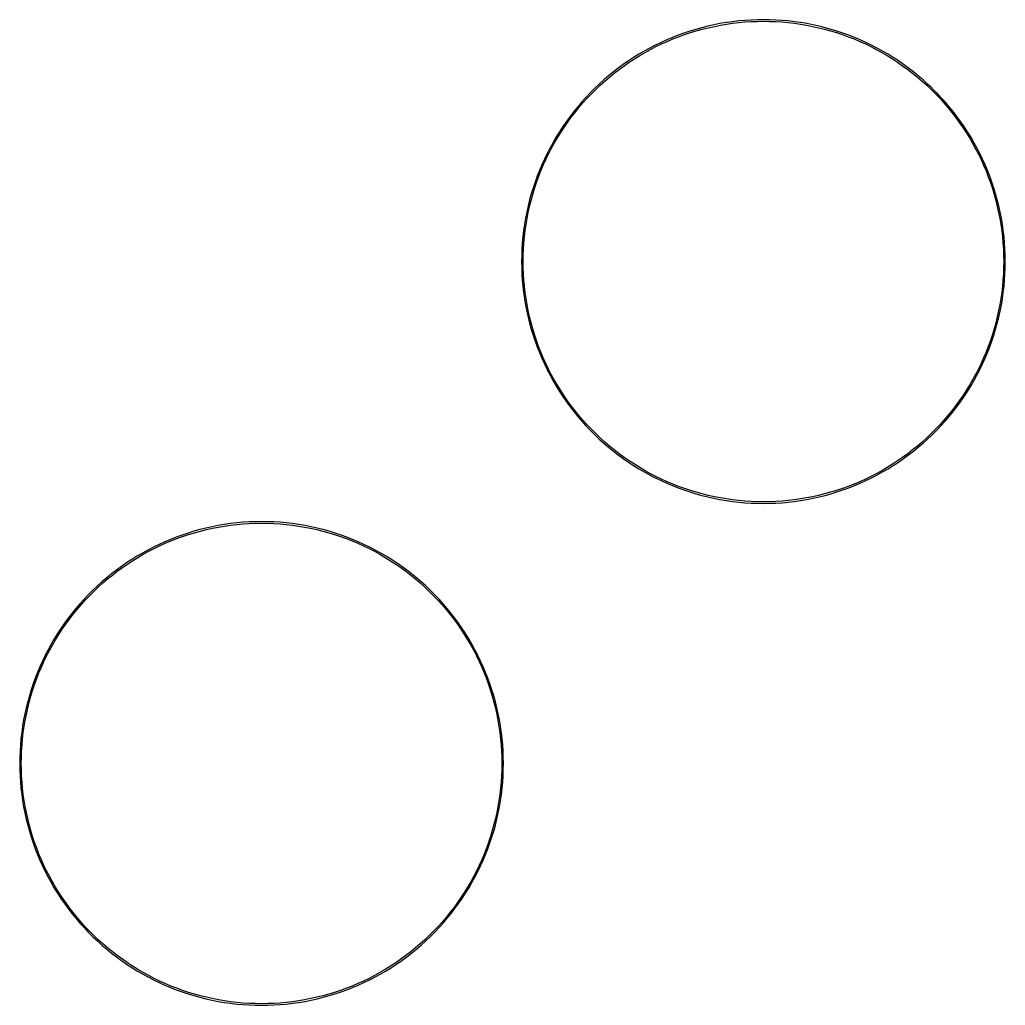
# Model space of a CAD drawing. Extents: x 5 to 45, y 9 to 138.
# Drawn here: x 31.41 to 37.65, y 53.65 to 59.88 of the extents above; entities that cross this region are included whole.
import ezdxf

# ---------------------------------------------------------------- set-up
doc = ezdxf.new("R2010")
doc.units = 0

msp = doc.modelspace()

# ---------------------------------------------------------------- linework, layer by layer
at = {"color": 34, "true_color": 0x008000}
for points in [[(36.07612, 59.88342, 0), (36.03701, 59.88189, 0), (35.99789, 59.87935, 0), (35.95877, 59.8758, 0), (35.91966, 59.87122, 0), (35.8808, 59.86564, 0), (35.87927, 59.86539, 0), (35.84066, 59.85904, 0), (35.80205, 59.85142, 0), (35.7637, 59.84279, 0), (35.7256, 59.83339, 0), (35.68775, 59.82298, 0), (35.65016, 59.81155, 0), (35.61282, 59.7991, 0), (35.57598, 59.78564, 0), (35.5394, 59.77141, 0), (35.50334, 59.75617, 0), (35.46752, 59.73992, 0), (35.43222, 59.7229, 0), (35.43085, 59.7222, 0), (35.39579, 59.70416, 0), (35.3615, 59.68511, 0), (35.32747, 59.6653, 0), (35.29419, 59.64473, 0), (35.26117, 59.62314, 0), (35.22892, 59.60078, 0), (35.19717, 59.57767, 0), (35.16617, 59.55379, 0), (35.1357, 59.5289, 0), (35.10573, 59.5035, 0), (35.07677, 59.47709, 0), (35.04831, 59.45016, 0), (35.01929, 59.42113, 0), (34.99236, 59.39268, 0), (34.96595, 59.36372, 0), (34.94055, 59.33375, 0), (34.91565, 59.30327, 0), (34.89177, 59.27228, 0), (34.86866, 59.24053, 0), (34.84631, 59.20827, 0), (34.82472, 59.17525, 0), (34.80415, 59.14198, 0), (34.78434, 59.10794, 0), (34.76529, 59.07365, 0), (34.76458, 59.07227, 0), (34.74725, 59.0386, 0), (34.74655, 59.03722, 0), (34.72952, 59.00192, 0), (34.71327, 58.9661, 0), (34.69803, 58.93003, 0), (34.68381, 58.89346, 0), (34.67035, 58.85663, 0), (34.6579, 58.81929, 0), (34.64647, 58.7817, 0), (34.63606, 58.74385, 0), (34.62666, 58.70575, 0), (34.61802, 58.6674, 0), (34.6104, 58.62879, 0), (34.60405, 58.59018, 0), (34.60381, 58.58865, 0), (34.59822, 58.54979, 0), (34.59364, 58.51067, 0), (34.5901, 58.47156, 0), (34.58756, 58.43244, 0), (34.58603, 58.39333, 0), (34.58552, 58.35396, 0), (34.58603, 58.31459, 0), (34.58756, 58.27547, 0), (34.5901, 58.23635, 0), (34.59364, 58.19724, 0), (34.59822, 58.15812, 0), (34.60381, 58.11926, 0), (34.60405, 58.11773, 0), (34.6104, 58.07912, 0), (34.61802, 58.04051, 0), (34.62666, 58.00216, 0), (34.63606, 57.96406, 0), (34.64647, 57.92621, 0), (34.6579, 57.88862, 0), (34.67035, 57.85128, 0), (34.68381, 57.81445, 0), (34.69803, 57.77788, 0), (34.71327, 57.74181, 0), (34.72952, 57.70599, 0), (34.74655, 57.67069, 0), (34.74725, 57.66931, 0), (34.76529, 57.63426, 0), (34.78434, 57.59997, 0), (34.80415, 57.56593, 0), (34.82472, 57.53266, 0), (34.84631, 57.49964, 0), (34.86866, 57.46738, 0), (34.89177, 57.43563, 0), (34.91565, 57.40464, 0), (34.94055, 57.37416, 0), (34.96595, 57.34419, 0), (34.99236, 57.31523, 0), (35.01929, 57.28678, 0), (35.02038, 57.28569, 0), (35.04831, 57.25775, 0), (35.07677, 57.23082, 0), (35.10573, 57.20441, 0), (35.1357, 57.17901, 0), (35.16617, 57.15412, 0), (35.19717, 57.13024, 0), (35.22892, 57.10713, 0), (35.26117, 57.08477, 0), (35.29419, 57.06318, 0), (35.32747, 57.04261, 0), (35.3615, 57.0228, 0), (35.39579, 57.00375, 0), (35.39717, 57.00304, 0), (35.43085, 56.98571, 0), (35.43222, 56.98501, 0), (35.46752, 56.96799, 0), (35.50334, 56.95174, 0), (35.5394, 56.9365, 0), (35.57598, 56.92227, 0), (35.61282, 56.90881, 0), (35.65016, 56.89636, 0), (35.68775, 56.88493, 0), (35.7256, 56.87452, 0), (35.7637, 56.86512, 0), (35.80205, 56.85649, 0), (35.84066, 56.84887, 0), (35.84133, 56.84876, 0), (35.87927, 56.84252, 0), (35.8808, 56.84227, 0), (35.91966, 56.83669, 0), (35.95877, 56.83211, 0), (35.99789, 56.82856, 0), (36.03701, 56.82602, 0), (36.07612, 56.82449, 0), (36.11549, 56.82399, 0), (36.15486, 56.82449, 0), (36.19398, 56.82602, 0), (36.2331, 56.82856, 0), (36.27221, 56.83211, 0), (36.31133, 56.83669, 0), (36.35019, 56.84227, 0), (36.35172, 56.84252, 0), (36.38966, 56.84876, 0), (36.39033, 56.84887, 0), (36.42893, 56.85649, 0), (36.46729, 56.86512, 0), (36.50539, 56.87452, 0), (36.54323, 56.88493, 0), (36.58083, 56.89636, 0), (36.61817, 56.90881, 0), (36.655, 56.92227, 0), (36.69157, 56.9365, 0), (36.72764, 56.95174, 0), (36.76345, 56.96799, 0), (36.79876, 56.98501, 0), (36.80014, 56.98571, 0), (36.83381, 57.00304, 0), (36.83518, 57.00375, 0), (36.86948, 57.0228, 0), (36.90352, 57.04261, 0), (36.93679, 57.06318, 0), (36.96981, 57.08477, 0), (37.00207, 57.10713, 0), (37.03382, 57.13024, 0), (37.06481, 57.15412, 0), (37.09529, 57.17901, 0), (37.12525, 57.20441, 0), (37.15422, 57.23082, 0), (37.18266, 57.25775, 0), (37.18376, 57.25884, 0), (37.2117, 57.28678, 0), (37.23861, 57.31523, 0), (37.26504, 57.34419, 0), (37.29043, 57.37416, 0), (37.31533, 57.40464, 0), (37.33921, 57.43563, 0), (37.36231, 57.46738, 0), (37.38467, 57.49964, 0), (37.40626, 57.53266, 0), (37.42684, 57.56593, 0), (37.44665, 57.59997, 0), (37.4657, 57.63426, 0), (37.48373, 57.66931, 0), (37.48444, 57.67069, 0), (37.50146, 57.70599, 0), (37.51771, 57.74181, 0), (37.53295, 57.77788, 0), (37.54717, 57.81445, 0), (37.56064, 57.85128, 0), (37.57307, 57.88862, 0), (37.58451, 57.92621, 0), (37.59493, 57.96406, 0), (37.60432, 58.00216, 0), (37.61296, 58.04051, 0), (37.62057, 58.07912, 0), (37.62693, 58.11773, 0), (37.62717, 58.11926, 0), (37.63275, 58.15812, 0), (37.63733, 58.19724, 0), (37.64089, 58.23635, 0), (37.64343, 58.27547, 0), (37.64495, 58.31459, 0), (37.64546, 58.35396, 0), (37.64495, 58.39333, 0), (37.64343, 58.43244, 0), (37.64089, 58.47156, 0), (37.63733, 58.51067, 0), (37.63275, 58.54979, 0), (37.62717, 58.58865, 0), (37.62693, 58.59018, 0), (37.62082, 58.62726, 0), (37.62057, 58.62879, 0), (37.61296, 58.6674, 0), (37.60432, 58.70575, 0), (37.59493, 58.74385, 0), (37.58451, 58.7817, 0), (37.57307, 58.81929, 0), (37.56064, 58.85663, 0), (37.54717, 58.89346, 0), (37.53295, 58.93003, 0), (37.51771, 58.9661, 0), (37.50146, 59.00192, 0), (37.48444, 59.03722, 0), (37.48373, 59.0386, 0), (37.4657, 59.07365, 0), (37.44665, 59.10794, 0), (37.42684, 59.14198, 0), (37.40626, 59.17525, 0), (37.38467, 59.20827, 0), (37.36231, 59.24053, 0), (37.33921, 59.27228, 0), (37.31533, 59.30327, 0), (37.29043, 59.33375, 0), (37.26504, 59.36372, 0), (37.23861, 59.39268, 0), (37.2117, 59.42113, 0), (37.2106, 59.42222, 0), (37.18377, 59.44905, 0), (37.18376, 59.44907, 0), (37.18266, 59.45016, 0), (37.15422, 59.47709, 0), (37.12525, 59.5035, 0), (37.09529, 59.5289, 0), (37.06481, 59.55379, 0), (37.03382, 59.57767, 0), (37.00207, 59.60078, 0), (36.96981, 59.62314, 0), (36.93679, 59.64473, 0), (36.90352, 59.6653, 0), (36.86948, 59.68511, 0), (36.83518, 59.70416, 0), (36.83381, 59.70487, 0), (36.8338, 59.70487, 0), (36.80014, 59.7222, 0), (36.79876, 59.7229, 0), (36.76345, 59.73992, 0), (36.72764, 59.75617, 0), (36.69157, 59.77141, 0), (36.655, 59.78564, 0), (36.61817, 59.7991, 0), (36.58083, 59.81155, 0), (36.54323, 59.82298, 0), (36.50539, 59.83339, 0), (36.46729, 59.84279, 0), (36.42893, 59.85142, 0), (36.39033, 59.85904, 0), (36.35172, 59.86539, 0), (36.35019, 59.86564, 0), (36.31133, 59.87122, 0), (36.27221, 59.8758, 0), (36.2331, 59.87935, 0), (36.19398, 59.88189, 0), (36.15486, 59.88342, 0), (36.11549, 59.88392, 0), (36.07612, 59.88342, 0)], [(36.19398, 56.83592, 0), (36.15486, 56.8344, 0), (36.11549, 56.83389, 0), (36.07612, 56.8344, 0), (36.03701, 56.83592, 0), (35.99789, 56.83846, 0), (35.95877, 56.84202, 0), (35.91966, 56.84659, 0), (35.88136, 56.8521, 0), (35.84371, 56.85829, 0), (35.80511, 56.86591, 0), (35.76676, 56.87454, 0), (35.72866, 56.88394, 0), (35.69081, 56.89436, 0), (35.65321, 56.90579, 0), (35.61587, 56.91823, 0), (35.57905, 56.93169, 0), (35.54247, 56.94592, 0), (35.50641, 56.96116, 0), (35.47059, 56.97741, 0), (35.4356, 56.99428, 0), (35.40162, 57.01176, 0), (35.36733, 57.03081, 0), (35.33329, 57.05062, 0), (35.30002, 57.0712, 0), (35.267, 57.09279, 0), (35.23474, 57.11514, 0), (35.20299, 57.13825, 0), (35.17199, 57.16213, 0), (35.14152, 57.18702, 0), (35.11155, 57.21242, 0), (35.08259, 57.23884, 0), (35.05413, 57.26576, 0), (35.02731, 57.29259, 0), (35.02729, 57.29261, 0), (35.00038, 57.32105, 0), (34.97396, 57.35001, 0), (34.94856, 57.37998, 0), (34.92367, 57.41046, 0), (34.89979, 57.44145, 0), (34.87668, 57.4732, 0), (34.85432, 57.50546, 0), (34.83274, 57.53848, 0), (34.81216, 57.57175, 0), (34.79235, 57.60579, 0), (34.7733, 57.64008, 0), (34.75582, 57.67406, 0), (34.73895, 57.70906, 0), (34.7227, 57.74487, 0), (34.70745, 57.78094, 0), (34.69323, 57.81751, 0), (34.67977, 57.85434, 0), (34.66731, 57.89168, 0), (34.65589, 57.92927, 0), (34.64548, 57.96712, 0), (34.63608, 58.00522, 0), (34.62745, 58.04357, 0), (34.61983, 58.08218, 0), (34.61364, 58.11982, 0), (34.60813, 58.15812, 0), (34.60356, 58.19724, 0), (34.6, 58.23635, 0), (34.59746, 58.27547, 0), (34.59594, 58.31459, 0), (34.59543, 58.35396, 0), (34.59594, 58.39333, 0), (34.59746, 58.43244, 0), (34.6, 58.47156, 0), (34.60356, 58.51067, 0), (34.60813, 58.54979, 0), (34.61364, 58.58809, 0), (34.61983, 58.62573, 0), (34.62745, 58.66434, 0), (34.63608, 58.70269, 0), (34.64548, 58.74079, 0), (34.65589, 58.77864, 0), (34.66731, 58.81623, 0), (34.67977, 58.85357, 0), (34.69323, 58.8904, 0), (34.70745, 58.92697, 0), (34.7227, 58.96304, 0), (34.73895, 58.99885, 0), (34.75582, 59.03385, 0), (34.7733, 59.06783, 0), (34.79235, 59.10212, 0), (34.81216, 59.13616, 0), (34.83274, 59.16943, 0), (34.85432, 59.20245, 0), (34.87668, 59.23471, 0), (34.89979, 59.26646, 0), (34.92367, 59.29745, 0), (34.94856, 59.32793, 0), (34.97396, 59.3579, 0), (35.00038, 59.38686, 0), (35.02729, 59.4153, 0), (35.02731, 59.41532, 0), (35.05413, 59.44215, 0), (35.08259, 59.46907, 0), (35.11155, 59.49549, 0), (35.14152, 59.52089, 0), (35.17199, 59.54578, 0), (35.20299, 59.56966, 0), (35.23474, 59.59277, 0), (35.267, 59.61512, 0), (35.30002, 59.63671, 0), (35.33329, 59.65729, 0), (35.36733, 59.6771, 0), (35.40162, 59.69615, 0), (35.4356, 59.71363, 0), (35.47059, 59.7305, 0), (35.50641, 59.74675, 0), (35.54247, 59.76199, 0), (35.57905, 59.77622, 0), (35.61587, 59.78968, 0), (35.65321, 59.80212, 0), (35.69081, 59.81355, 0), (35.72866, 59.82397, 0), (35.76676, 59.83337, 0), (35.80511, 59.842, 0), (35.84371, 59.84962, 0), (35.88136, 59.85581, 0), (35.91966, 59.86132, 0), (35.95877, 59.86589, 0), (35.99789, 59.86945, 0), (36.03701, 59.87199, 0), (36.07612, 59.87351, 0), (36.11549, 59.87402, 0), (36.15486, 59.87351, 0), (36.19398, 59.87199, 0), (36.2331, 59.86945, 0), (36.27221, 59.86589, 0), (36.31133, 59.86132, 0), (36.34963, 59.85581, 0), (36.38727, 59.84962, 0), (36.42587, 59.842, 0), (36.46423, 59.83337, 0), (36.50233, 59.82397, 0), (36.54017, 59.81355, 0), (36.57777, 59.80212, 0), (36.6151, 59.78968, 0), (36.65193, 59.77622, 0), (36.68851, 59.76199, 0), (36.72458, 59.74675, 0), (36.76039, 59.7305, 0), (36.79554, 59.71355, 0), (36.82936, 59.69615, 0), (36.86366, 59.6771, 0), (36.8977, 59.65729, 0), (36.93097, 59.63671, 0), (36.96399, 59.61512, 0), (36.99625, 59.59277, 0), (37.028, 59.56966, 0), (37.05899, 59.54578, 0), (37.08947, 59.52089, 0), (37.11943, 59.49549, 0), (37.14839, 59.46907, 0), (37.17684, 59.44215, 0), (37.20369, 59.4153, 0), (37.23061, 59.38686, 0), (37.25703, 59.3579, 0), (37.28243, 59.32793, 0), (37.30731, 59.29745, 0), (37.33119, 59.26646, 0), (37.35431, 59.23471, 0), (37.37666, 59.20245, 0), (37.39824, 59.16943, 0), (37.41881, 59.13616, 0), (37.43864, 59.10212, 0), (37.45769, 59.06783, 0), (37.47517, 59.03386, 0), (37.49203, 58.99885, 0), (37.50829, 58.96304, 0), (37.52353, 58.92697, 0), (37.53775, 58.8904, 0), (37.55122, 58.85357, 0), (37.56366, 58.81623, 0), (37.57509, 58.77864, 0), (37.58551, 58.74079, 0), (37.5949, 58.70269, 0), (37.60354, 58.66434, 0), (37.61116, 58.62573, 0), (37.61735, 58.58809, 0), (37.62286, 58.54979, 0), (37.62742, 58.51067, 0), (37.63098, 58.47156, 0), (37.63351, 58.43244, 0), (37.63505, 58.39333, 0), (37.63556, 58.35396, 0), (37.63505, 58.31459, 0), (37.63351, 58.27547, 0), (37.63098, 58.23635, 0), (37.62742, 58.19724, 0), (37.62286, 58.15812, 0), (37.61735, 58.11982, 0), (37.61116, 58.08218, 0), (37.60354, 58.04357, 0), (37.5949, 58.00522, 0), (37.58551, 57.96712, 0), (37.57509, 57.92927, 0), (37.56366, 57.89168, 0), (37.55122, 57.85434, 0), (37.53775, 57.81751, 0), (37.52353, 57.78094, 0), (37.50829, 57.74487, 0), (37.49203, 57.70906, 0), (37.47517, 57.67405, 0), (37.45769, 57.64008, 0), (37.43864, 57.60579, 0), (37.41881, 57.57175, 0), (37.39824, 57.53848, 0), (37.37666, 57.50546, 0), (37.35431, 57.4732, 0), (37.33119, 57.44145, 0), (37.30731, 57.41046, 0), (37.28243, 57.37998, 0), (37.25703, 57.35001, 0), (37.23061, 57.32105, 0), (37.20369, 57.29261, 0), (37.17684, 57.26576, 0), (37.14839, 57.23884, 0), (37.11943, 57.21242, 0), (37.08947, 57.18702, 0), (37.05899, 57.16213, 0), (37.028, 57.13825, 0), (36.99625, 57.11514, 0), (36.96399, 57.09279, 0), (36.93097, 57.0712, 0), (36.8977, 57.05062, 0), (36.86366, 57.03081, 0), (36.82936, 57.01176, 0), (36.79554, 56.99436, 0), (36.76039, 56.97741, 0), (36.72458, 56.96116, 0), (36.68851, 56.94592, 0), (36.65193, 56.93169, 0), (36.6151, 56.91823, 0), (36.57777, 56.90579, 0), (36.54017, 56.89436, 0), (36.50233, 56.88394, 0), (36.46423, 56.87454, 0), (36.42587, 56.86591, 0), (36.38727, 56.85829, 0), (36.34963, 56.8521, 0), (36.31133, 56.84659, 0), (36.27221, 56.84202, 0), (36.2331, 56.83846, 0), (36.19398, 56.83592, 0)], [(32.90112, 56.70842, 0), (32.86201, 56.70689, 0), (32.82289, 56.70435, 0), (32.78378, 56.7008, 0), (32.74466, 56.69622, 0), (32.7058, 56.69064, 0), (32.70427, 56.69039, 0), (32.66566, 56.68404, 0), (32.62704, 56.67642, 0), (32.5887, 56.66779, 0), (32.5506, 56.65839, 0), (32.51274, 56.64798, 0), (32.47516, 56.63655, 0), (32.43782, 56.6241, 0), (32.40099, 56.61064, 0), (32.36441, 56.59641, 0), (32.32835, 56.58117, 0), (32.29253, 56.56492, 0), (32.25723, 56.5479, 0), (32.25585, 56.5472, 0), (32.22079, 56.52916, 0), (32.1865, 56.51011, 0), (32.15247, 56.4903, 0), (32.11919, 56.46973, 0), (32.08617, 56.44814, 0), (32.05392, 56.42578, 0), (32.02217, 56.40267, 0), (31.99118, 56.37879, 0), (31.9607, 56.3539, 0), (31.93073, 56.3285, 0), (31.90177, 56.30209, 0), (31.87332, 56.27516, 0), (31.84429, 56.24613, 0), (31.81736, 56.21768, 0), (31.79095, 56.18872, 0), (31.76555, 56.15875, 0), (31.74065, 56.12827, 0), (31.71678, 56.09728, 0), (31.69366, 56.06553, 0), (31.67131, 56.03327, 0), (31.64972, 56.00025, 0), (31.62915, 55.96698, 0), (31.60934, 55.93294, 0), (31.59029, 55.89865, 0), (31.58958, 55.89727, 0), (31.57225, 55.8636, 0), (31.57155, 55.86222, 0), (31.55453, 55.82692, 0), (31.53827, 55.7911, 0), (31.52303, 55.75503, 0), (31.50881, 55.71846, 0), (31.49535, 55.68163, 0), (31.4829, 55.64429, 0), (31.47147, 55.6067, 0), (31.46106, 55.56885, 0), (31.45166, 55.53075, 0), (31.44302, 55.4924, 0), (31.4354, 55.45379, 0), (31.42905, 55.41518, 0), (31.42881, 55.41365, 0), (31.42322, 55.37479, 0), (31.41865, 55.33567, 0), (31.4151, 55.29656, 0), (31.41256, 55.25744, 0), (31.41103, 55.21833, 0), (31.41052, 55.17896, 0), (31.41103, 55.13959, 0), (31.41256, 55.10047, 0), (31.4151, 55.06135, 0), (31.41865, 55.02224, 0), (31.42322, 54.98312, 0), (31.42881, 54.94426, 0), (31.42905, 54.94273, 0), (31.4354, 54.90412, 0), (31.44302, 54.86551, 0), (31.45166, 54.82716, 0), (31.46106, 54.78906, 0), (31.47147, 54.75121, 0), (31.4829, 54.71362, 0), (31.49535, 54.67628, 0), (31.50881, 54.63945, 0), (31.52303, 54.60288, 0), (31.53827, 54.56681, 0), (31.55453, 54.53099, 0), (31.57155, 54.49569, 0), (31.57225, 54.49431, 0), (31.59029, 54.45926, 0), (31.60934, 54.42497, 0), (31.62915, 54.39093, 0), (31.64972, 54.35766, 0), (31.67131, 54.32464, 0), (31.69366, 54.29238, 0), (31.71678, 54.26063, 0), (31.74065, 54.22964, 0), (31.76555, 54.19916, 0), (31.79095, 54.16919, 0), (31.81736, 54.14023, 0), (31.84429, 54.11178, 0), (31.87332, 54.08275, 0), (31.90177, 54.05582, 0), (31.93073, 54.02941, 0), (31.9607, 54.00401, 0), (31.99118, 53.97912, 0), (32.02217, 53.95524, 0), (32.05392, 53.93213, 0), (32.08617, 53.90977, 0), (32.11919, 53.88818, 0), (32.15247, 53.86761, 0), (32.1865, 53.8478, 0), (32.22079, 53.82875, 0), (32.22217, 53.82804, 0), (32.25585, 53.81071, 0), (32.25723, 53.81001, 0), (32.29253, 53.79299, 0), (32.32835, 53.77674, 0), (32.36441, 53.7615, 0), (32.40099, 53.74727, 0), (32.43782, 53.73381, 0), (32.47516, 53.72136, 0), (32.51274, 53.70993, 0), (32.5506, 53.69952, 0), (32.5887, 53.69012, 0), (32.62704, 53.68149, 0), (32.66566, 53.67387, 0), (32.66633, 53.67376, 0), (32.70427, 53.66752, 0), (32.7058, 53.66727, 0), (32.74466, 53.66169, 0), (32.78378, 53.65711, 0), (32.82289, 53.65356, 0), (32.86201, 53.65102, 0), (32.90112, 53.64949, 0), (32.94048, 53.64899, 0), (32.97986, 53.64949, 0), (33.01898, 53.65102, 0), (33.0581, 53.65356, 0), (33.0972, 53.65711, 0), (33.13633, 53.66169, 0), (33.17519, 53.66727, 0), (33.17672, 53.66752, 0), (33.21466, 53.67376, 0), (33.21533, 53.67387, 0), (33.25394, 53.68149, 0), (33.29229, 53.69012, 0), (33.33039, 53.69952, 0), (33.36824, 53.70993, 0), (33.40583, 53.72136, 0), (33.44317, 53.73381, 0), (33.47999, 53.74727, 0), (33.51657, 53.7615, 0), (33.55263, 53.77674, 0), (33.58845, 53.79299, 0), (33.62375, 53.81001, 0), (33.62514, 53.81071, 0), (33.65881, 53.82804, 0), (33.66019, 53.82875, 0), (33.69448, 53.8478, 0), (33.72852, 53.86761, 0), (33.76179, 53.88818, 0), (33.79481, 53.90977, 0), (33.82707, 53.93213, 0), (33.85882, 53.95524, 0), (33.8898, 53.97912, 0), (33.92029, 54.00401, 0), (33.95026, 54.02941, 0), (33.97922, 54.05582, 0), (34.00766, 54.08275, 0), (34.00876, 54.08384, 0), (34.0367, 54.11178, 0), (34.06362, 54.14023, 0), (34.09004, 54.16919, 0), (34.11544, 54.19916, 0), (34.14033, 54.22964, 0), (34.1642, 54.26063, 0), (34.18732, 54.29238, 0), (34.20967, 54.32464, 0), (34.23126, 54.35766, 0), (34.25184, 54.39093, 0), (34.27165, 54.42497, 0), (34.2907, 54.45926, 0), (34.30872, 54.49431, 0), (34.30944, 54.49569, 0), (34.32645, 54.53099, 0), (34.3427, 54.56681, 0), (34.35795, 54.60288, 0), (34.37218, 54.63945, 0), (34.38564, 54.67628, 0), (34.39808, 54.71362, 0), (34.4095, 54.75121, 0), (34.41993, 54.78906, 0), (34.42933, 54.82716, 0), (34.43795, 54.86551, 0), (34.44558, 54.90412, 0), (34.45192, 54.94273, 0), (34.45217, 54.94426, 0), (34.45776, 54.98312, 0), (34.46233, 55.02224, 0), (34.46589, 55.06135, 0), (34.46843, 55.10047, 0), (34.46994, 55.13959, 0), (34.47046, 55.17896, 0), (34.46994, 55.21833, 0), (34.46843, 55.25744, 0), (34.46589, 55.29656, 0), (34.46233, 55.33567, 0), (34.45776, 55.37479, 0), (34.45217, 55.41365, 0), (34.45192, 55.41518, 0), (34.44558, 55.45379, 0), (34.43795, 55.4924, 0), (34.42933, 55.53075, 0), (34.41993, 55.56885, 0), (34.4095, 55.6067, 0), (34.39808, 55.64429, 0), (34.38564, 55.68163, 0), (34.37218, 55.71846, 0), (34.35795, 55.75503, 0), (34.3427, 55.7911, 0), (34.32645, 55.82692, 0), (34.30944, 55.86222, 0), (34.30872, 55.8636, 0), (34.2907, 55.89865, 0), (34.27165, 55.93294, 0), (34.25184, 55.96698, 0), (34.23126, 56.00025, 0), (34.20967, 56.03327, 0), (34.18732, 56.06553, 0), (34.1642, 56.09728, 0), (34.14033, 56.12827, 0), (34.11544, 56.15875, 0), (34.09004, 56.18872, 0), (34.06362, 56.21768, 0), (34.0367, 56.24613, 0), (34.0356, 56.24722, 0), (34.00877, 56.27405, 0), (34.00876, 56.27407, 0), (34.00766, 56.27516, 0), (33.97922, 56.30209, 0), (33.95026, 56.3285, 0), (33.92029, 56.3539, 0), (33.8898, 56.37879, 0), (33.85882, 56.40267, 0), (33.82707, 56.42578, 0), (33.79481, 56.44814, 0), (33.76179, 56.46973, 0), (33.72852, 56.4903, 0), (33.69448, 56.51011, 0), (33.66019, 56.52916, 0), (33.62514, 56.5472, 0), (33.62375, 56.5479, 0), (33.58845, 56.56492, 0), (33.55263, 56.58117, 0), (33.51657, 56.59641, 0), (33.47999, 56.61064, 0), (33.44317, 56.6241, 0), (33.40583, 56.63655, 0), (33.36824, 56.64798, 0), (33.33039, 56.65839, 0), (33.29229, 56.66779, 0), (33.25394, 56.67642, 0), (33.21533, 56.68404, 0), (33.17672, 56.69039, 0), (33.17519, 56.69064, 0), (33.13633, 56.69622, 0), (33.0972, 56.7008, 0), (33.0581, 56.70435, 0), (33.01898, 56.70689, 0), (32.97986, 56.70842, 0), (32.94048, 56.70892, 0), (32.90112, 56.70842, 0)], [(33.01898, 53.66092, 0), (32.97986, 53.6594, 0), (32.94048, 53.65889, 0), (32.90112, 53.6594, 0), (32.86201, 53.66092, 0), (32.82289, 53.66346, 0), (32.78378, 53.66702, 0), (32.74466, 53.67159, 0), (32.70636, 53.6771, 0), (32.66872, 53.68329, 0), (32.63011, 53.69091, 0), (32.59176, 53.69954, 0), (32.55366, 53.70894, 0), (32.51581, 53.71936, 0), (32.47822, 53.73079, 0), (32.44088, 53.74323, 0), (32.40405, 53.75669, 0), (32.36748, 53.77092, 0), (32.33141, 53.78616, 0), (32.29558, 53.80241, 0), (32.26059, 53.81928, 0), (32.22661, 53.83676, 0), (32.19233, 53.85581, 0), (32.15829, 53.87562, 0), (32.12502, 53.8962, 0), (32.092, 53.91779, 0), (32.05974, 53.94014, 0), (32.02799, 53.96325, 0), (31.997, 53.98713, 0), (31.96652, 54.01202, 0), (31.93655, 54.03742, 0), (31.90759, 54.06384, 0), (31.87933, 54.09058, 0), (31.8523, 54.11761, 0), (31.82538, 54.14605, 0), (31.79896, 54.17501, 0), (31.77356, 54.20498, 0), (31.74867, 54.23546, 0), (31.72479, 54.26645, 0), (31.70168, 54.2982, 0), (31.67933, 54.33046, 0), (31.65774, 54.36348, 0), (31.63716, 54.39675, 0), (31.61735, 54.43079, 0), (31.5983, 54.46508, 0), (31.58082, 54.49906, 0), (31.56395, 54.53406, 0), (31.5477, 54.56987, 0), (31.53246, 54.60594, 0), (31.51823, 54.64251, 0), (31.50477, 54.67934, 0), (31.49232, 54.71668, 0), (31.48089, 54.75427, 0), (31.47048, 54.79212, 0), (31.46108, 54.83022, 0), (31.45245, 54.86857, 0), (31.44483, 54.90718, 0), (31.43864, 54.94482, 0), (31.43313, 54.98312, 0), (31.42856, 55.02224, 0), (31.425, 55.06135, 0), (31.42246, 55.10047, 0), (31.42094, 55.13959, 0), (31.42043, 55.17896, 0), (31.42094, 55.21833, 0), (31.42246, 55.25744, 0), (31.425, 55.29656, 0), (31.42856, 55.33567, 0), (31.43313, 55.37479, 0), (31.43864, 55.41309, 0), (31.44483, 55.45073, 0), (31.45245, 55.48934, 0), (31.46108, 55.52769, 0), (31.47048, 55.56579, 0), (31.48089, 55.60364, 0), (31.49232, 55.64123, 0), (31.50477, 55.67857, 0), (31.51823, 55.7154, 0), (31.53246, 55.75197, 0), (31.5477, 55.78804, 0), (31.56395, 55.82385, 0), (31.58082, 55.85885, 0), (31.5983, 55.89283, 0), (31.61735, 55.92712, 0), (31.63716, 55.96116, 0), (31.65774, 55.99443, 0), (31.67933, 56.02745, 0), (31.70168, 56.05971, 0), (31.72479, 56.09146, 0), (31.74867, 56.12245, 0), (31.77356, 56.15293, 0), (31.79896, 56.1829, 0), (31.82538, 56.21186, 0), (31.8523, 56.2403, 0), (31.85231, 56.24032, 0), (31.87914, 56.26715, 0), (31.90759, 56.29407, 0), (31.93655, 56.32049, 0), (31.96652, 56.34589, 0), (31.997, 56.37078, 0), (32.02799, 56.39466, 0), (32.05974, 56.41777, 0), (32.092, 56.44012, 0), (32.12502, 56.46171, 0), (32.15829, 56.48229, 0), (32.19233, 56.5021, 0), (32.22661, 56.52115, 0), (32.26059, 56.53863, 0), (32.29558, 56.5555, 0), (32.33141, 56.57175, 0), (32.36748, 56.58699, 0), (32.40405, 56.60122, 0), (32.44088, 56.61468, 0), (32.47822, 56.62712, 0), (32.51581, 56.63855, 0), (32.55366, 56.64897, 0), (32.59176, 56.65837, 0), (32.63011, 56.667, 0), (32.66872, 56.67462, 0), (32.70636, 56.68081, 0), (32.74466, 56.68632, 0), (32.78378, 56.69089, 0), (32.82289, 56.69445, 0), (32.86201, 56.69699, 0), (32.90112, 56.69851, 0), (32.94048, 56.69902, 0), (32.97986, 56.69851, 0), (33.01898, 56.69699, 0), (33.0581, 56.69445, 0), (33.0972, 56.69089, 0), (33.13633, 56.68632, 0), (33.17462, 56.68081, 0), (33.21226, 56.67462, 0), (33.25087, 56.667, 0), (33.28923, 56.65837, 0), (33.32733, 56.64897, 0), (33.36517, 56.63855, 0), (33.40276, 56.62712, 0), (33.4401, 56.61468, 0), (33.47693, 56.60122, 0), (33.5135, 56.58699, 0), (33.54958, 56.57175, 0), (33.58538, 56.5555, 0), (33.6204, 56.53863, 0), (33.65437, 56.52115, 0), (33.68866, 56.5021, 0), (33.7227, 56.48229, 0), (33.75597, 56.46171, 0), (33.78899, 56.44012, 0), (33.82125, 56.41777, 0), (33.853, 56.39466, 0), (33.88398, 56.37078, 0), (33.91447, 56.34589, 0), (33.94444, 56.32049, 0), (33.97339, 56.29407, 0), (34.00166, 56.26732, 0), (34.02867, 56.24032, 0), (34.02868, 56.2403, 0), (34.05561, 56.21186, 0), (34.08203, 56.1829, 0), (34.10743, 56.15293, 0), (34.13232, 56.12245, 0), (34.15619, 56.09146, 0), (34.17931, 56.05971, 0), (34.20165, 56.02745, 0), (34.22325, 55.99443, 0), (34.24382, 55.96116, 0), (34.26364, 55.92712, 0), (34.28269, 55.89283, 0), (34.30017, 55.85886, 0), (34.31703, 55.82385, 0), (34.33329, 55.78804, 0), (34.34852, 55.75197, 0), (34.36275, 55.7154, 0), (34.37622, 55.67857, 0), (34.38866, 55.64123, 0), (34.40009, 55.60364, 0), (34.41051, 55.56579, 0), (34.4199, 55.52769, 0), (34.42854, 55.48934, 0), (34.43616, 55.45073, 0), (34.44235, 55.41309, 0), (34.44786, 55.37479, 0), (34.45243, 55.33567, 0), (34.45597, 55.29656, 0), (34.45852, 55.25744, 0), (34.46005, 55.21833, 0), (34.46056, 55.17896, 0), (34.46005, 55.13959, 0), (34.45852, 55.10047, 0), (34.45597, 55.06135, 0), (34.45243, 55.02224, 0), (34.44786, 54.98312, 0), (34.44235, 54.94482, 0), (34.43616, 54.90718, 0), (34.42854, 54.86857, 0), (34.4199, 54.83022, 0), (34.41051, 54.79212, 0), (34.40009, 54.75427, 0), (34.38866, 54.71668, 0), (34.37622, 54.67934, 0), (34.36275, 54.64251, 0), (34.34852, 54.60594, 0), (34.33329, 54.56987, 0), (34.31703, 54.53406, 0), (34.30017, 54.49905, 0), (34.28269, 54.46508, 0), (34.26364, 54.43079, 0), (34.24382, 54.39675, 0), (34.22325, 54.36348, 0), (34.20165, 54.33046, 0), (34.17931, 54.2982, 0), (34.15619, 54.26645, 0), (34.13232, 54.23546, 0), (34.10743, 54.20498, 0), (34.08203, 54.17501, 0), (34.05561, 54.14605, 0), (34.02868, 54.11761, 0), (34.02867, 54.11759, 0), (34.00166, 54.09059, 0), (33.97339, 54.06384, 0), (33.94444, 54.03742, 0), (33.91447, 54.01202, 0), (33.88398, 53.98713, 0), (33.853, 53.96325, 0), (33.82125, 53.94014, 0), (33.78899, 53.91779, 0), (33.75597, 53.8962, 0), (33.7227, 53.87562, 0), (33.68866, 53.85581, 0), (33.65437, 53.83676, 0), (33.6204, 53.81928, 0), (33.58538, 53.80241, 0), (33.54958, 53.78616, 0), (33.5135, 53.77092, 0), (33.47693, 53.75669, 0), (33.4401, 53.74323, 0), (33.40276, 53.73079, 0), (33.36517, 53.71936, 0), (33.32733, 53.70894, 0), (33.28923, 53.69954, 0), (33.25087, 53.69091, 0), (33.21226, 53.68329, 0), (33.17462, 53.6771, 0), (33.13633, 53.67159, 0), (33.0972, 53.66702, 0), (33.0581, 53.66346, 0), (33.01898, 53.66092, 0)]]:
    msp.add_polyline3d(points, close=True, dxfattribs=at)

doc.saveas('drawing.dxf')
